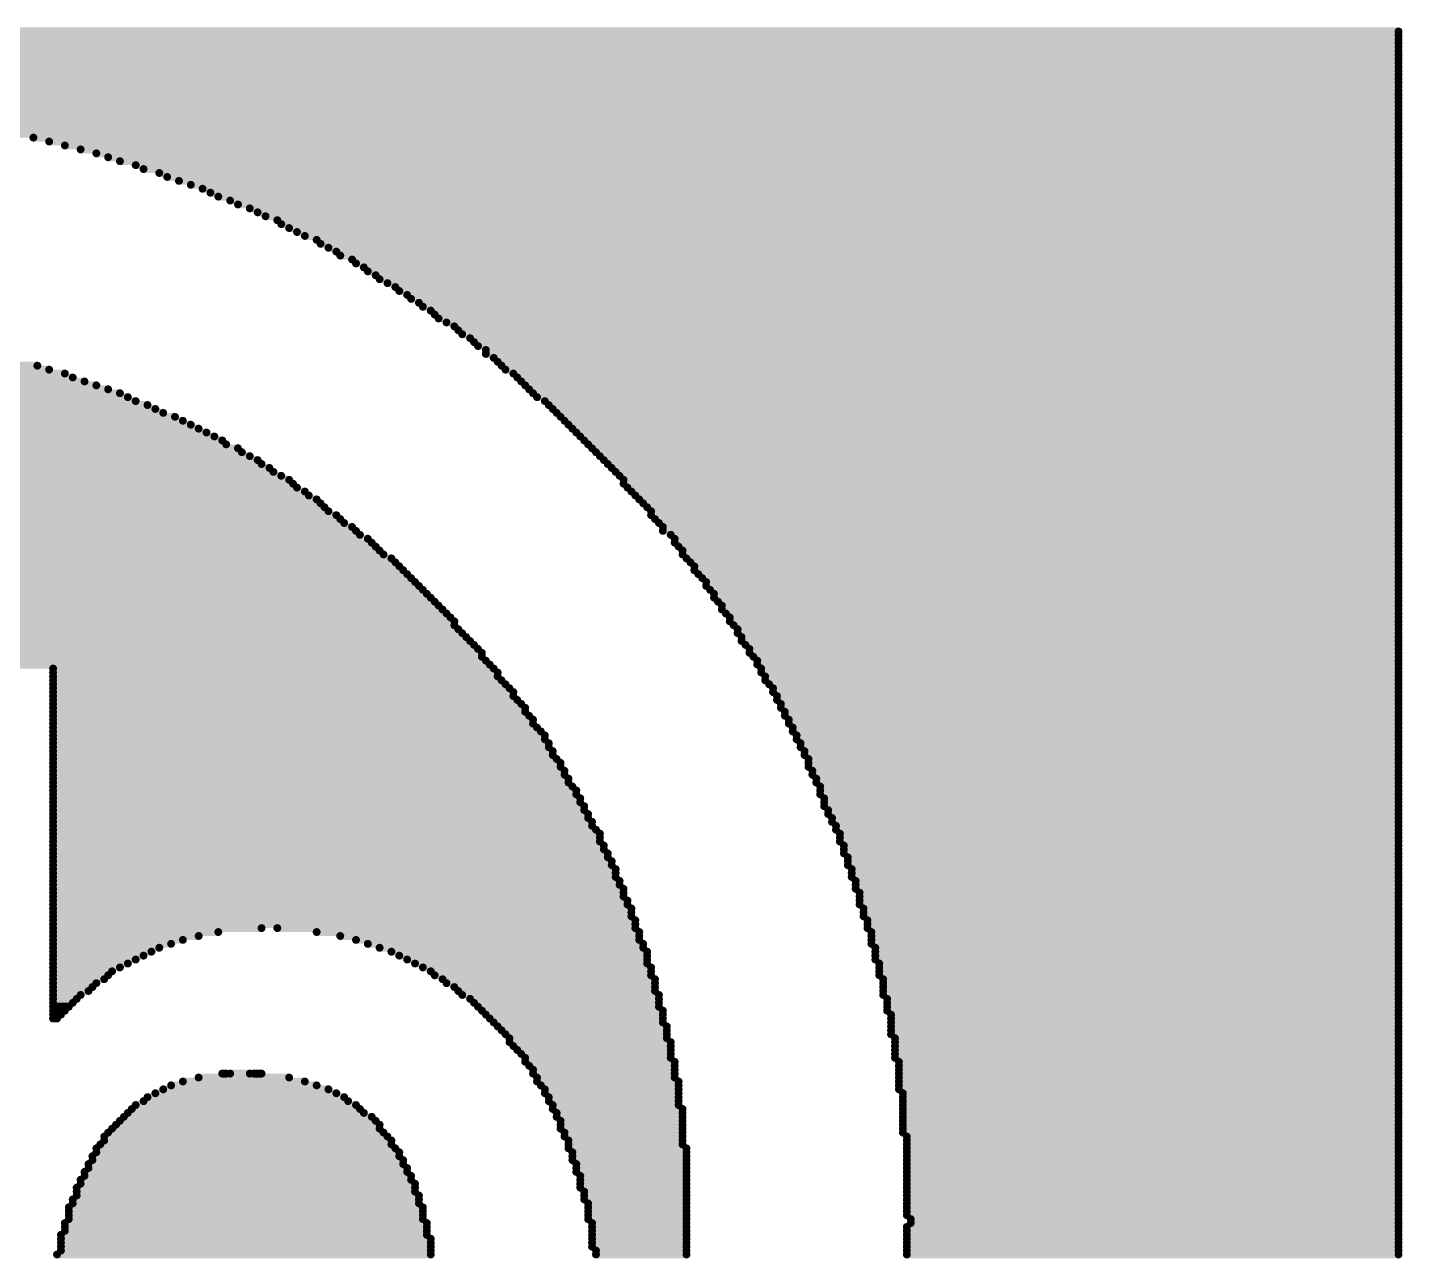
# Model space of a CAD drawing. Extents: x -14.2 to 19.9, y -5.2 to 16.9.
# Drawn here: x 3.7193 to 4.0268, y 14.6882 to 14.9627 of the extents above; entities that cross this region are included whole.
import ezdxf

# ---------------------------------------------------------------- set-up
doc = ezdxf.new("R2010")
doc.units = 0
doc.layers.get('0').update_dxf_attribs({"linetype": 'CONTINUOUS'})
doc.layers.add('FAB', color=2, linetype='CONTINUOUS')

# ---------------------------------------------------------------- blocks, each defined once
blk = doc.blocks.new('ROUND_175')
at = {"const_width": 0.00088}
blk.add_lwpolyline([(-0.00044, 0, 1), (0.00044, 0, 1)], format="xyb", close=True, dxfattribs=at)

msp = doc.modelspace()

# ---------------------------------------------------------------- linework, layer by layer
at = {"layer": 'FAB', "const_width": 0.00176}
for points in [[(3.41082, 14.96185), (4.02594, 14.96185)], [(3.41082, 14.96097), (4.02594, 14.96097)], [(3.41082, 14.96009), (4.02594, 14.96009)], [(3.41082, 14.95921), (4.02594, 14.95921)], [(3.41082, 14.95833), (4.02594, 14.95833)], [(3.41082, 14.95745), (4.02594, 14.95745)], [(3.41082, 14.95657), (4.02594, 14.95657)], [(3.41082, 14.95569), (4.02594, 14.95569)], [(3.41082, 14.95481), (4.02594, 14.95481)], [(3.41082, 14.95393), (4.02594, 14.95393)], [(3.41082, 14.95305), (4.02594, 14.95305)], [(3.41082, 14.95217), (4.02594, 14.95217)], [(3.41082, 14.95129), (4.02594, 14.95129)], [(3.41082, 14.95041), (4.02594, 14.95041)], [(3.41082, 14.94953), (4.02594, 14.94953)], [(3.41082, 14.94865), (4.02594, 14.94865)], [(3.41082, 14.94777), (4.02594, 14.94777)], [(3.41082, 14.94689), (4.02594, 14.94689)], [(3.41082, 14.94601), (4.02594, 14.94601)], [(3.41082, 14.94513), (4.02594, 14.94513)], [(3.41082, 14.94425), (4.02594, 14.94425)], [(3.67834, 14.94337), (4.02594, 14.94337)], [(3.69154, 14.94249), (4.02594, 14.94249)], [(3.69946, 14.94161), (4.02594, 14.94161)], [(3.70562, 14.94073), (4.02594, 14.94073)], [(3.7109, 14.93985), (4.02594, 14.93985)], [(3.71618, 14.93897), (4.02594, 14.93897)], [(3.72058, 14.93809), (4.02594, 14.93809)], [(3.7241, 14.93721), (4.02594, 14.93721)], [(3.72762, 14.93633), (4.02594, 14.93633)], [(3.73114, 14.93545), (4.02594, 14.93545)], [(3.73466, 14.93457), (4.02594, 14.93457)], [(3.7373, 14.93369), (4.02594, 14.93369)], [(3.73994, 14.93281), (4.02594, 14.93281)], [(3.74346, 14.93193), (4.02594, 14.93193)], [(3.74522, 14.93105), (4.02594, 14.93105)], [(3.74874, 14.93017), (4.02594, 14.93017)], [(3.7505, 14.92929), (4.02594, 14.92929)], [(3.75314, 14.92841), (4.02594, 14.92841)], [(3.75578, 14.92753), (4.02594, 14.92753)], [(3.75842, 14.92665), (4.02594, 14.92665)], [(3.76018, 14.92577), (4.02594, 14.92577)], [(3.76194, 14.92489), (4.02594, 14.92489)], [(3.76458, 14.92401), (4.02594, 14.92401)], [(3.76634, 14.92313), (4.02594, 14.92313)], [(3.76898, 14.92225), (4.02594, 14.92225)], [(3.77074, 14.92137), (4.02594, 14.92137)], [(3.7725, 14.92049), (4.02594, 14.92049)], [(3.77514, 14.91961), (4.02594, 14.91961)], [(3.77602, 14.91873), (4.02594, 14.91873)], [(3.77778, 14.91785), (4.02594, 14.91785)], [(3.77954, 14.91697), (4.02594, 14.91697)], [(3.7813, 14.91609), (4.02594, 14.91609)], [(3.78394, 14.91521), (4.02594, 14.91521)], [(3.78482, 14.91433), (4.02594, 14.91433)], [(3.78658, 14.91345), (4.02594, 14.91345)], [(3.78834, 14.91257), (4.02594, 14.91257)], [(3.78922, 14.91169), (4.02594, 14.91169)], [(3.79186, 14.91081), (4.02594, 14.91081)], [(3.79274, 14.90993), (4.02594, 14.90993)], [(3.7945, 14.90905), (4.02594, 14.90905)], [(3.79538, 14.90817), (4.02594, 14.90817)], [(3.79714, 14.90729), (4.02594, 14.90729)], [(3.79802, 14.90641), (4.02594, 14.90641)], [(3.79978, 14.90553), (4.02594, 14.90553)], [(3.80154, 14.90465), (4.02594, 14.90465)], [(3.80242, 14.90377), (4.02594, 14.90377)], [(3.80418, 14.90289), (4.02594, 14.90289)], [(3.80506, 14.90201), (4.02594, 14.90201)], [(3.80682, 14.90113), (4.02594, 14.90113)], [(3.8077, 14.90025), (4.02594, 14.90025)], [(3.80946, 14.89937), (4.02594, 14.89937)], [(3.81034, 14.89849), (4.02594, 14.89849)], [(3.81122, 14.89761), (4.02594, 14.89761)], [(3.81298, 14.89673), (4.02594, 14.89673)], [(3.81474, 14.89585), (4.02594, 14.89585)], [(3.81562, 14.89497), (4.02594, 14.89497)], [(3.8165, 14.89409), (4.02594, 14.89409)], [(3.81826, 14.89321), (4.02594, 14.89321)], [(3.81914, 14.89233), (4.02594, 14.89233)], [(3.82002, 14.89145), (4.02594, 14.89145)], [(3.82178, 14.89057), (4.02594, 14.89057)], [(3.82178, 14.88969), (4.02594, 14.88969)], [(3.82354, 14.88881), (4.02594, 14.88881)], [(3.60794, 14.88529), (3.72762, 14.88529)], [(3.61146, 14.88617), (3.7241, 14.88617)], [(3.6141, 14.88705), (3.72146, 14.88705)], [(3.82442, 14.88793), (4.02594, 14.88793)], [(3.8253, 14.88705), (4.02594, 14.88705)], [(3.82618, 14.88617), (4.02594, 14.88617)], [(3.82794, 14.88529), (4.02594, 14.88529)], [(3.6009, 14.88265), (3.73466, 14.88265)], [(3.60266, 14.88353), (3.73202, 14.88353)], [(3.6053, 14.88441), (3.72938, 14.88441)], [(3.82882, 14.88441), (4.02594, 14.88441)], [(3.8297, 14.88353), (4.02594, 14.88353)], [(3.83058, 14.88265), (4.02594, 14.88265)], [(3.59122, 14.87913), (3.74346, 14.87913)], [(3.59386, 14.88001), (3.7417, 14.88001)], [(3.59562, 14.88089), (3.73994, 14.88089)], [(3.59826, 14.88177), (3.7373, 14.88177)], [(3.83146, 14.88177), (4.02594, 14.88177)], [(3.83234, 14.88089), (4.02594, 14.88089)], [(3.83322, 14.88001), (4.02594, 14.88001)], [(3.83498, 14.87913), (4.02594, 14.87913)], [(3.58506, 14.87649), (3.74962, 14.87649)], [(3.58682, 14.87737), (3.74786, 14.87737)], [(3.58946, 14.87825), (3.7461, 14.87825)], [(3.83586, 14.87825), (4.02594, 14.87825)], [(3.83674, 14.87737), (4.02594, 14.87737)], [(3.83762, 14.87649), (4.02594, 14.87649)], [(3.57714, 14.87297), (3.75754, 14.87297)], [(3.5789, 14.87385), (3.75578, 14.87385)], [(3.58154, 14.87473), (3.75402, 14.87473)], [(3.5833, 14.87561), (3.75226, 14.87561)], [(3.8385, 14.87561), (4.02594, 14.87561)], [(3.83938, 14.87473), (4.02594, 14.87473)], [(3.84026, 14.87385), (4.02594, 14.87385)], [(3.84114, 14.87297), (4.02594, 14.87297)], [(3.57274, 14.87033), (3.76282, 14.87033)], [(3.5745, 14.87121), (3.76106, 14.87121)], [(3.57538, 14.87209), (3.7593, 14.87209)], [(3.84202, 14.87209), (4.02594, 14.87209)], [(3.8429, 14.87121), (4.02594, 14.87121)], [(3.84378, 14.87033), (4.02594, 14.87033)], [(3.5657, 14.86681), (3.76898, 14.86681)], [(3.56746, 14.86769), (3.76722, 14.86769)], [(3.56922, 14.86857), (3.76634, 14.86857)], [(3.57098, 14.86945), (3.7637, 14.86945)], [(3.84466, 14.86945), (4.02594, 14.86945)], [(3.84554, 14.86857), (4.02594, 14.86857)], [(3.84642, 14.86769), (4.02594, 14.86769)], [(3.8473, 14.86681), (4.02594, 14.86681)], [(3.56218, 14.86417), (3.77338, 14.86417)], [(3.56394, 14.86505), (3.77162, 14.86505)], [(3.56482, 14.86593), (3.77074, 14.86593)], [(3.84818, 14.86593), (4.02594, 14.86593)], [(3.84906, 14.86505), (4.02594, 14.86505)], [(3.84994, 14.86417), (4.02594, 14.86417)], [(3.55602, 14.86065), (3.77866, 14.86065)], [(3.55778, 14.86153), (3.77778, 14.86153)], [(3.55866, 14.86241), (3.77602, 14.86241)], [(3.56042, 14.86329), (3.77426, 14.86329)], [(3.85082, 14.86329), (4.02594, 14.86329)], [(3.8517, 14.86241), (4.02594, 14.86241)], [(3.85258, 14.86153), (4.02594, 14.86153)], [(3.85258, 14.86065), (4.02594, 14.86065)], [(3.5525, 14.85801), (3.78218, 14.85801)], [(3.55426, 14.85889), (3.7813, 14.85889)], [(3.55514, 14.85977), (3.77954, 14.85977)], [(3.85346, 14.85977), (4.02594, 14.85977)], [(3.85434, 14.85889), (4.02594, 14.85889)], [(3.85522, 14.85801), (4.02594, 14.85801)], [(3.5481, 14.85449), (3.78658, 14.85449)], [(3.54898, 14.85537), (3.7857, 14.85537)], [(3.54986, 14.85625), (3.78482, 14.85625)], [(3.55162, 14.85713), (3.78394, 14.85713)], [(3.8561, 14.85713), (4.02594, 14.85713)], [(3.85698, 14.85625), (4.02594, 14.85625)], [(3.85786, 14.85537), (4.02594, 14.85537)], [(3.85874, 14.85449), (4.02594, 14.85449)], [(3.54458, 14.85185), (3.7901, 14.85185)], [(3.54546, 14.85273), (3.78922, 14.85273)], [(3.54634, 14.85361), (3.78834, 14.85361)], [(3.85874, 14.85361), (4.02594, 14.85361)], [(3.85962, 14.85273), (4.02594, 14.85273)], [(3.8605, 14.85185), (4.02594, 14.85185)], [(3.54106, 14.84921), (3.79362, 14.84921)], [(3.54194, 14.84833), (3.79538, 14.84833)], [(3.54282, 14.85097), (3.79186, 14.85097)], [(3.54282, 14.85009), (3.79274, 14.85009)], [(3.86138, 14.85097), (4.02594, 14.85097)], [(3.86138, 14.85009), (4.02594, 14.85009)], [(3.86314, 14.84921), (4.02594, 14.84921)], [(3.86402, 14.84833), (4.02594, 14.84833)], [(3.54282, 14.84745), (3.79626, 14.84745)], [(3.5437, 14.84657), (3.79714, 14.84657)], [(3.54458, 14.84569), (3.79802, 14.84569)], [(3.86402, 14.84745), (4.02594, 14.84745)], [(3.8649, 14.84657), (4.02594, 14.84657)], [(3.86578, 14.84569), (4.02594, 14.84569)], [(3.54546, 14.84481), (3.7989, 14.84481)], [(3.54634, 14.84393), (3.80066, 14.84393)], [(3.54722, 14.84305), (3.80154, 14.84305)], [(3.5481, 14.84217), (3.80242, 14.84217)], [(3.86578, 14.84481), (4.02594, 14.84481)], [(3.86666, 14.84393), (4.02594, 14.84393)], [(3.86754, 14.84305), (4.02594, 14.84305)], [(3.86842, 14.84217), (4.02594, 14.84217)], [(3.54898, 14.84129), (3.8033, 14.84129)], [(3.54986, 14.84041), (3.80418, 14.84041)], [(3.55074, 14.83953), (3.80506, 14.83953)], [(3.86842, 14.84129), (4.02594, 14.84129)], [(3.8693, 14.84041), (4.02594, 14.84041)], [(3.87018, 14.83953), (4.02594, 14.83953)], [(3.55162, 14.83865), (3.80594, 14.83865)], [(3.5525, 14.83777), (3.80682, 14.83777)], [(3.5525, 14.83689), (3.8077, 14.83689)], [(3.55426, 14.83601), (3.80858, 14.83601)], [(3.87106, 14.83865), (4.02594, 14.83865)], [(3.87106, 14.83777), (4.02594, 14.83777)], [(3.87194, 14.83689), (4.02594, 14.83689)], [(3.87282, 14.83601), (4.02594, 14.83601)], [(3.55514, 14.83513), (3.80946, 14.83513)], [(3.55602, 14.83425), (3.81034, 14.83425)], [(3.55602, 14.83337), (3.81122, 14.83337)], [(3.87282, 14.83513), (4.02594, 14.83513)], [(3.8737, 14.83425), (4.02594, 14.83425)], [(3.87458, 14.83337), (4.02594, 14.83337)], [(3.55778, 14.83249), (3.8121, 14.83249)], [(3.55866, 14.83161), (3.81298, 14.83161)], [(3.55866, 14.83073), (3.81386, 14.83073)], [(3.55954, 14.82985), (3.81474, 14.82985)], [(3.87458, 14.83249), (4.02594, 14.83249)], [(3.87546, 14.83161), (4.02594, 14.83161)], [(3.87634, 14.83073), (4.02594, 14.83073)], [(3.87634, 14.82985), (4.02594, 14.82985)], [(3.56042, 14.82897), (3.81474, 14.82897)], [(3.56218, 14.82809), (3.81562, 14.82809)], [(3.56218, 14.82721), (3.8165, 14.82721)], [(3.87722, 14.82897), (4.02594, 14.82897)], [(3.8781, 14.82809), (4.02594, 14.82809)], [(3.8781, 14.82721), (4.02594, 14.82721)], [(3.56306, 14.82633), (3.81738, 14.82633)], [(3.56394, 14.82545), (3.81826, 14.82545)], [(3.5657, 14.82457), (3.81914, 14.82457)], [(3.56658, 14.82369), (3.82002, 14.82369)], [(3.87898, 14.82633), (4.02594, 14.82633)], [(3.87898, 14.82545), (4.02594, 14.82545)], [(3.87986, 14.82457), (4.02594, 14.82457)], [(3.88074, 14.82369), (4.02594, 14.82369)], [(3.56658, 14.82281), (3.8209, 14.82281)], [(3.56746, 14.82193), (3.8209, 14.82193)], [(3.56922, 14.82105), (3.82178, 14.82105)], [(3.88074, 14.82281), (4.02594, 14.82281)], [(3.88162, 14.82193), (4.02594, 14.82193)], [(3.8825, 14.82105), (4.02594, 14.82105)], [(3.56922, 14.82017), (3.82266, 14.82017)], [(3.72498, 14.81929), (3.82354, 14.81929)], [(3.72498, 14.81841), (3.82442, 14.81841)], [(3.72498, 14.81753), (3.82442, 14.81753)], [(3.8825, 14.82017), (4.02594, 14.82017)], [(3.88338, 14.81929), (4.02594, 14.81929)], [(3.88338, 14.81841), (4.02594, 14.81841)], [(3.88426, 14.81753), (4.02594, 14.81753)], [(3.72498, 14.81665), (3.8253, 14.81665)], [(3.72498, 14.81577), (3.82618, 14.81577)], [(3.72498, 14.81489), (3.82706, 14.81489)], [(3.88426, 14.81665), (4.02594, 14.81665)], [(3.88514, 14.81577), (4.02594, 14.81577)], [(3.88602, 14.81489), (4.02594, 14.81489)], [(3.72498, 14.81401), (3.82794, 14.81401)], [(3.72498, 14.81313), (3.82794, 14.81313)], [(3.72498, 14.81225), (3.82882, 14.81225)], [(3.72498, 14.81137), (3.8297, 14.81137)], [(3.88602, 14.81401), (4.02594, 14.81401)], [(3.8869, 14.81313), (4.02594, 14.81313)], [(3.8869, 14.81225), (4.02594, 14.81225)], [(3.88778, 14.81137), (4.02594, 14.81137)], [(3.72498, 14.81049), (3.83058, 14.81049)], [(3.72498, 14.80961), (3.83058, 14.80961)], [(3.72498, 14.80873), (3.83146, 14.80873)], [(3.88778, 14.81049), (4.02594, 14.81049)], [(3.88866, 14.80961), (4.02594, 14.80961)], [(3.88866, 14.80873), (4.02594, 14.80873)], [(3.72498, 14.80785), (3.83234, 14.80785)], [(3.72498, 14.80697), (3.83234, 14.80697)], [(3.72498, 14.80609), (3.83322, 14.80609)], [(3.72498, 14.80521), (3.8341, 14.80521)], [(3.88954, 14.80785), (4.02594, 14.80785)], [(3.88954, 14.80697), (4.02594, 14.80697)], [(3.89042, 14.80609), (4.02594, 14.80609)], [(3.89042, 14.80521), (4.02594, 14.80521)], [(3.72498, 14.80433), (3.83498, 14.80433)], [(3.72498, 14.80345), (3.83498, 14.80345)], [(3.72498, 14.80257), (3.83586, 14.80257)], [(3.8913, 14.80433), (4.02594, 14.80433)], [(3.8913, 14.80345), (4.02594, 14.80345)], [(3.89218, 14.80257), (4.02594, 14.80257)], [(3.72498, 14.80169), (3.83586, 14.80169)], [(3.72498, 14.80081), (3.83674, 14.80081)], [(3.72498, 14.79993), (3.83674, 14.79993)], [(3.72498, 14.79905), (3.83762, 14.79905)], [(3.89218, 14.80169), (4.02594, 14.80169)], [(3.89306, 14.80081), (4.02594, 14.80081)], [(3.89306, 14.79993), (4.02594, 14.79993)], [(3.89394, 14.79905), (4.02594, 14.79905)], [(3.72498, 14.79817), (3.8385, 14.79817)], [(3.72498, 14.79729), (3.8385, 14.79729)], [(3.72498, 14.79641), (3.83938, 14.79641)], [(3.89394, 14.79817), (4.02594, 14.79817)], [(3.89394, 14.79729), (4.02594, 14.79729)], [(3.89482, 14.79641), (4.02594, 14.79641)], [(3.72498, 14.79553), (3.83938, 14.79553)], [(3.72498, 14.79465), (3.84026, 14.79465)], [(3.72498, 14.79377), (3.84026, 14.79377)], [(3.72498, 14.79289), (3.84114, 14.79289)], [(3.89482, 14.79553), (4.02594, 14.79553)], [(3.8957, 14.79465), (4.02594, 14.79465)], [(3.8957, 14.79377), (4.02594, 14.79377)], [(3.89658, 14.79289), (4.02594, 14.79289)], [(3.72498, 14.79201), (3.84202, 14.79201)], [(3.72498, 14.79113), (3.84202, 14.79113)], [(3.72498, 14.79025), (3.8429, 14.79025)], [(3.89658, 14.79201), (4.02594, 14.79201)], [(3.89658, 14.79113), (4.02594, 14.79113)], [(3.89746, 14.79025), (4.02594, 14.79025)], [(3.72498, 14.78937), (3.8429, 14.78937)], [(3.72498, 14.78849), (3.84378, 14.78849)], [(3.72498, 14.78761), (3.84378, 14.78761)], [(3.72498, 14.78673), (3.84466, 14.78673)], [(3.89746, 14.78937), (4.02594, 14.78937)], [(3.89746, 14.78849), (4.02594, 14.78849)], [(3.89834, 14.78761), (4.02594, 14.78761)], [(3.89834, 14.78673), (4.02594, 14.78673)], [(3.72498, 14.78585), (3.84466, 14.78585)], [(3.72498, 14.78497), (3.84554, 14.78497)], [(3.72498, 14.78409), (3.84554, 14.78409)], [(3.89922, 14.78585), (4.02594, 14.78585)], [(3.89922, 14.78497), (4.02594, 14.78497)], [(3.9001, 14.78409), (4.02594, 14.78409)], [(3.72498, 14.78321), (3.84642, 14.78321)], [(3.72498, 14.78233), (3.8473, 14.78233)], [(3.72498, 14.78145), (3.8473, 14.78145)], [(3.72498, 14.78057), (3.8473, 14.78057)], [(3.9001, 14.78321), (4.02594, 14.78321)], [(3.90098, 14.78233), (4.02594, 14.78233)], [(3.90098, 14.78145), (4.02594, 14.78145)], [(3.90098, 14.78057), (4.02594, 14.78057)], [(3.72498, 14.77969), (3.84818, 14.77969)], [(3.72498, 14.77881), (3.84818, 14.77881)], [(3.72498, 14.77793), (3.84906, 14.77793)], [(3.90186, 14.77969), (4.02594, 14.77969)], [(3.90186, 14.77881), (4.02594, 14.77881)], [(3.90186, 14.77793), (4.02594, 14.77793)], [(3.72498, 14.77705), (3.84906, 14.77705)], [(3.72498, 14.77617), (3.84994, 14.77617)], [(3.72498, 14.77529), (3.84994, 14.77529)], [(3.72498, 14.77441), (3.85082, 14.77441)], [(3.90274, 14.77705), (4.02594, 14.77705)], [(3.90274, 14.77617), (4.02594, 14.77617)], [(3.90274, 14.77529), (4.02594, 14.77529)], [(3.90362, 14.77441), (4.02594, 14.77441)], [(3.72498, 14.77353), (3.85082, 14.77353)], [(3.72498, 14.77265), (3.85082, 14.77265)], [(3.72498, 14.77177), (3.8517, 14.77177)], [(3.90362, 14.77353), (4.02594, 14.77353)], [(3.90362, 14.77265), (4.02594, 14.77265)], [(3.9045, 14.77177), (4.02594, 14.77177)], [(3.72498, 14.77089), (3.8517, 14.77089)], [(3.72498, 14.77001), (3.85258, 14.77001)], [(3.72498, 14.76913), (3.85258, 14.76913)], [(3.72498, 14.76825), (3.85258, 14.76825)], [(3.9045, 14.77089), (4.02594, 14.77089)], [(3.9045, 14.77001), (4.02594, 14.77001)], [(3.90538, 14.76913), (4.02594, 14.76913)], [(3.90538, 14.76825), (4.02594, 14.76825)], [(3.72498, 14.76737), (3.85346, 14.76737)], [(3.72498, 14.76649), (3.85346, 14.76649)], [(3.72498, 14.76561), (3.85434, 14.76561)], [(3.90538, 14.76737), (4.02594, 14.76737)], [(3.90538, 14.76649), (4.02594, 14.76649)], [(3.90626, 14.76561), (4.02594, 14.76561)], [(3.72498, 14.76473), (3.85434, 14.76473)], [(3.72498, 14.76385), (3.85434, 14.76385)], [(3.72498, 14.76297), (3.85522, 14.76297)], [(3.72498, 14.76209), (3.85522, 14.76209)], [(3.90626, 14.76473), (4.02594, 14.76473)], [(3.90626, 14.76385), (4.02594, 14.76385)], [(3.90714, 14.76297), (4.02594, 14.76297)], [(3.90714, 14.76209), (4.02594, 14.76209)], [(3.72498, 14.76121), (3.77162, 14.76121)], [(3.72498, 14.76033), (3.76194, 14.76033)], [(3.72498, 14.75945), (3.75754, 14.75945)], [(3.77514, 14.76121), (3.85522, 14.76121)], [(3.78394, 14.76033), (3.8561, 14.76033)], [(3.78922, 14.75945), (3.8561, 14.75945)], [(3.90714, 14.76121), (4.02594, 14.76121)], [(3.90802, 14.76033), (4.02594, 14.76033)], [(3.90802, 14.75945), (4.02594, 14.75945)], [(3.72498, 14.75857), (3.75402, 14.75857)], [(3.72498, 14.75769), (3.75138, 14.75769)], [(3.72498, 14.75681), (3.74874, 14.75681)], [(3.72498, 14.75593), (3.74698, 14.75593)], [(3.79274, 14.75857), (3.8561, 14.75857)], [(3.79538, 14.75769), (3.85698, 14.75769)], [(3.79802, 14.75681), (3.85698, 14.75681)], [(3.80066, 14.75593), (3.85786, 14.75593)], [(3.90802, 14.75857), (4.02594, 14.75857)], [(3.90802, 14.75769), (4.02594, 14.75769)], [(3.9089, 14.75681), (4.02594, 14.75681)], [(3.9089, 14.75593), (4.02594, 14.75593)], [(3.72498, 14.75505), (3.74522, 14.75505)], [(3.72498, 14.75417), (3.74346, 14.75417)], [(3.72498, 14.75329), (3.7417, 14.75329)], [(3.80242, 14.75505), (3.85786, 14.75505)], [(3.80418, 14.75417), (3.85786, 14.75417)], [(3.80594, 14.75329), (3.85786, 14.75329)], [(3.9089, 14.75505), (4.02594, 14.75505)], [(3.9089, 14.75417), (4.02594, 14.75417)], [(3.90978, 14.75329), (4.02594, 14.75329)], [(3.72498, 14.75241), (3.73994, 14.75241)], [(3.72498, 14.75153), (3.73818, 14.75153)], [(3.72498, 14.75065), (3.7373, 14.75065)], [(3.72498, 14.74977), (3.73642, 14.74977)], [(3.8077, 14.75241), (3.85874, 14.75241)], [(3.80946, 14.75153), (3.85874, 14.75153)], [(3.81034, 14.75065), (3.85874, 14.75065)], [(3.8121, 14.74977), (3.85962, 14.74977)], [(3.90978, 14.75241), (4.02594, 14.75241)], [(3.90978, 14.75153), (4.02594, 14.75153)], [(3.90978, 14.75065), (4.02594, 14.75065)], [(3.91066, 14.74977), (4.02594, 14.74977)], [(3.72498, 14.74889), (3.73466, 14.74889)], [(3.72498, 14.74801), (3.73378, 14.74801)], [(3.72498, 14.74713), (3.7329, 14.74713)], [(3.81298, 14.74889), (3.85962, 14.74889)], [(3.81474, 14.74801), (3.85962, 14.74801)], [(3.81562, 14.74713), (3.85962, 14.74713)], [(3.91066, 14.74889), (4.02594, 14.74889)], [(3.91066, 14.74801), (4.02594, 14.74801)], [(3.91066, 14.74713), (4.02594, 14.74713)], [(3.72498, 14.74625), (3.73114, 14.74625)], [(3.72498, 14.74537), (3.73026, 14.74537)], [(3.72498, 14.74449), (3.72938, 14.74449)], [(3.72498, 14.74361), (3.7285, 14.74361)], [(3.8165, 14.74625), (3.8605, 14.74625)], [(3.81826, 14.74537), (3.8605, 14.74537)], [(3.81914, 14.74449), (3.8605, 14.74449)], [(3.82002, 14.74361), (3.8605, 14.74361)], [(3.91066, 14.74625), (4.02594, 14.74625)], [(3.91154, 14.74537), (4.02594, 14.74537)], [(3.91154, 14.74449), (4.02594, 14.74449)], [(3.91154, 14.74361), (4.02594, 14.74361)], [(3.72498, 14.74273), (3.72762, 14.74273)], [(3.72498, 14.74185), (3.72674, 14.74185)], [(3.72498, 14.74097), (3.72586, 14.74097)], [(3.8209, 14.74273), (3.86138, 14.74273)], [(3.82178, 14.74185), (3.86138, 14.74185)], [(3.82266, 14.74097), (3.86138, 14.74097)], [(3.91154, 14.74273), (4.02594, 14.74273)], [(3.91242, 14.74185), (4.02594, 14.74185)], [(3.91242, 14.74097), (4.02594, 14.74097)], [(3.82354, 14.74009), (3.86138, 14.74009)], [(3.82442, 14.73921), (3.86226, 14.73921)], [(3.8253, 14.73833), (3.86226, 14.73833)], [(3.82618, 14.73745), (3.86226, 14.73745)], [(3.91242, 14.74009), (4.02594, 14.74009)], [(3.91242, 14.73921), (4.02594, 14.73921)], [(3.91242, 14.73833), (4.02594, 14.73833)], [(3.91242, 14.73745), (4.02594, 14.73745)], [(3.82706, 14.73657), (3.86226, 14.73657)], [(3.82706, 14.73569), (3.86314, 14.73569)], [(3.82794, 14.73481), (3.86314, 14.73481)], [(3.9133, 14.73657), (4.02594, 14.73657)], [(3.9133, 14.73569), (4.02594, 14.73569)], [(3.9133, 14.73481), (4.02594, 14.73481)], [(3.82882, 14.73393), (3.86314, 14.73393)], [(3.8297, 14.73305), (3.86314, 14.73305)], [(3.83058, 14.73217), (3.86314, 14.73217)], [(3.83058, 14.73129), (3.86402, 14.73129)], [(3.9133, 14.73393), (4.02594, 14.73393)], [(3.9133, 14.73305), (4.02594, 14.73305)], [(3.9133, 14.73217), (4.02594, 14.73217)], [(3.91418, 14.73129), (4.02594, 14.73129)], [(3.76282, 14.72865), (3.7637, 14.72865)], [(3.76458, 14.72865), (3.76898, 14.72865)], [(3.76986, 14.72865), (3.77162, 14.72865)], [(3.83146, 14.73041), (3.86402, 14.73041)], [(3.83234, 14.72953), (3.86402, 14.72953)], [(3.83234, 14.72865), (3.86402, 14.72865)], [(3.91418, 14.73041), (4.02594, 14.73041)], [(3.91418, 14.72953), (4.02594, 14.72953)], [(3.91418, 14.72865), (4.02594, 14.72865)], [(3.74962, 14.72513), (3.78658, 14.72513)], [(3.75138, 14.72601), (3.78394, 14.72601)], [(3.75402, 14.72689), (3.7813, 14.72689)], [(3.75754, 14.72777), (3.77778, 14.72777)], [(3.83322, 14.72777), (3.86402, 14.72777)], [(3.83322, 14.72689), (3.8649, 14.72689)], [(3.8341, 14.72601), (3.8649, 14.72601)], [(3.83498, 14.72513), (3.8649, 14.72513)], [(3.91418, 14.72777), (4.02594, 14.72777)], [(3.91418, 14.72689), (4.02594, 14.72689)], [(3.91418, 14.72601), (4.02594, 14.72601)], [(3.91418, 14.72513), (4.02594, 14.72513)], [(3.74522, 14.72249), (3.79098, 14.72249)], [(3.7461, 14.72337), (3.7901, 14.72337)], [(3.74786, 14.72425), (3.78834, 14.72425)], [(3.83498, 14.72425), (3.8649, 14.72425)], [(3.83586, 14.72337), (3.8649, 14.72337)], [(3.83586, 14.72249), (3.8649, 14.72249)], [(3.91506, 14.72425), (4.02594, 14.72425)], [(3.91506, 14.72337), (4.02594, 14.72337)], [(3.91506, 14.72249), (4.02594, 14.72249)], [(3.74082, 14.71897), (3.79626, 14.71897)], [(3.7417, 14.71985), (3.7945, 14.71985)], [(3.74258, 14.72073), (3.79362, 14.72073)], [(3.74346, 14.72161), (3.79274, 14.72161)], [(3.83674, 14.72161), (3.8649, 14.72161)], [(3.83674, 14.72073), (3.86578, 14.72073)], [(3.83762, 14.71985), (3.86578, 14.71985)], [(3.83762, 14.71897), (3.86578, 14.71897)], [(3.91506, 14.72161), (4.02594, 14.72161)], [(3.91506, 14.72073), (4.02594, 14.72073)], [(3.91506, 14.71985), (4.02594, 14.71985)], [(3.91506, 14.71897), (4.02594, 14.71897)], [(3.73818, 14.71633), (3.79802, 14.71633)], [(3.73906, 14.71721), (3.79802, 14.71721)], [(3.73994, 14.71809), (3.79714, 14.71809)], [(3.8385, 14.71809), (3.86578, 14.71809)], [(3.8385, 14.71721), (3.86578, 14.71721)], [(3.8385, 14.71633), (3.86578, 14.71633)], [(3.91506, 14.71809), (4.02594, 14.71809)], [(3.91506, 14.71721), (4.02594, 14.71721)], [(3.91506, 14.71633), (4.02594, 14.71633)], [(3.73554, 14.71281), (3.80066, 14.71281)], [(3.73642, 14.71457), (3.79978, 14.71457)], [(3.73642, 14.71369), (3.80066, 14.71369)], [(3.7373, 14.71545), (3.7989, 14.71545)], [(3.83938, 14.71545), (3.86578, 14.71545)], [(3.83938, 14.71457), (3.86578, 14.71457)], [(3.84026, 14.71369), (3.86578, 14.71369)], [(3.84026, 14.71281), (3.86578, 14.71281)], [(3.91506, 14.71545), (4.02594, 14.71545)], [(3.91594, 14.71457), (4.02594, 14.71457)], [(3.91594, 14.71369), (4.02594, 14.71369)], [(3.91594, 14.71281), (4.02594, 14.71281)], [(3.73378, 14.71017), (3.80242, 14.71017)], [(3.73466, 14.71193), (3.80154, 14.71193)], [(3.73466, 14.71105), (3.80242, 14.71105)], [(3.84026, 14.71193), (3.86666, 14.71193)], [(3.84114, 14.71105), (3.86666, 14.71105)], [(3.84114, 14.71017), (3.86666, 14.71017)], [(3.91594, 14.71193), (4.02594, 14.71193)], [(3.91594, 14.71105), (4.02594, 14.71105)], [(3.91594, 14.71017), (4.02594, 14.71017)], [(3.73202, 14.70665), (3.80418, 14.70665)], [(3.7329, 14.70841), (3.8033, 14.70841)], [(3.7329, 14.70753), (3.80418, 14.70753)], [(3.73378, 14.70929), (3.8033, 14.70929)], [(3.84114, 14.70929), (3.86666, 14.70929)], [(3.84202, 14.70841), (3.86666, 14.70841)], [(3.84202, 14.70753), (3.86666, 14.70753)], [(3.84202, 14.70665), (3.86666, 14.70665)], [(3.91594, 14.70929), (4.02594, 14.70929)], [(3.91594, 14.70841), (4.02594, 14.70841)], [(3.91594, 14.70753), (4.02594, 14.70753)], [(3.91594, 14.70665), (4.02594, 14.70665)], [(3.73114, 14.70489), (3.80506, 14.70489)], [(3.73114, 14.70401), (3.80594, 14.70401)], [(3.73202, 14.70577), (3.80506, 14.70577)], [(3.8429, 14.70577), (3.86666, 14.70577)], [(3.8429, 14.70489), (3.86666, 14.70489)], [(3.8429, 14.70401), (3.86666, 14.70401)], [(3.91594, 14.70577), (4.02594, 14.70577)], [(3.91594, 14.70489), (4.02594, 14.70489)], [(3.91594, 14.70401), (4.02594, 14.70401)], [(3.72938, 14.70049), (3.80682, 14.70049)], [(3.73026, 14.70313), (3.80594, 14.70313)], [(3.73026, 14.70225), (3.80594, 14.70225)], [(3.73026, 14.70137), (3.80682, 14.70137)], [(3.8429, 14.70313), (3.86666, 14.70313)], [(3.84378, 14.70225), (3.86666, 14.70225)], [(3.84378, 14.70137), (3.86666, 14.70137)], [(3.84378, 14.70049), (3.86666, 14.70049)], [(3.91594, 14.70313), (4.02594, 14.70313)], [(3.91594, 14.70225), (4.02594, 14.70225)], [(3.91594, 14.70137), (4.02594, 14.70137)], [(3.91594, 14.70049), (4.02594, 14.70049)], [(3.7285, 14.69873), (3.8077, 14.69873)], [(3.7285, 14.69785), (3.8077, 14.69785)], [(3.72938, 14.69961), (3.80682, 14.69961)], [(3.84466, 14.69961), (3.86666, 14.69961)], [(3.84466, 14.69873), (3.86666, 14.69873)], [(3.84466, 14.69785), (3.86666, 14.69785)], [(3.91594, 14.69961), (4.02594, 14.69961)], [(3.91594, 14.69873), (4.02594, 14.69873)], [(3.91594, 14.69785), (4.02594, 14.69785)], [(3.72762, 14.69521), (3.80858, 14.69521)], [(3.7285, 14.69697), (3.8077, 14.69697)], [(3.7285, 14.69609), (3.8077, 14.69609)], [(3.84466, 14.69697), (3.86666, 14.69697)], [(3.84466, 14.69609), (3.86666, 14.69609)], [(3.84554, 14.69521), (3.86666, 14.69521)], [(3.91594, 14.69697), (4.02594, 14.69697)], [(3.91682, 14.69609), (4.02594, 14.69609)], [(3.91682, 14.69521), (4.02594, 14.69521)], [(3.72674, 14.69257), (3.80858, 14.69257)], [(3.72674, 14.69169), (3.80946, 14.69169)], [(3.72762, 14.69433), (3.80858, 14.69433)], [(3.72762, 14.69345), (3.80858, 14.69345)], [(3.84554, 14.69433), (3.86666, 14.69433)], [(3.84554, 14.69345), (3.86666, 14.69345)], [(3.84554, 14.69257), (3.86666, 14.69257)], [(3.84554, 14.69169), (3.86666, 14.69169)], [(3.91594, 14.69433), (4.02594, 14.69433)], [(3.91594, 14.69345), (4.02594, 14.69345)], [(3.91594, 14.69257), (4.02594, 14.69257)], [(3.91594, 14.69169), (4.02594, 14.69169)], [(3.72674, 14.69081), (3.80946, 14.69081)], [(3.72674, 14.68993), (3.80946, 14.68993)], [(3.72674, 14.68905), (3.80946, 14.68905)], [(3.84554, 14.69081), (3.86666, 14.69081)], [(3.84554, 14.68993), (3.86666, 14.68993)], [(3.84642, 14.68905), (3.86666, 14.68905)], [(3.91594, 14.69081), (4.02594, 14.69081)], [(3.91594, 14.68993), (4.02594, 14.68993)], [(3.91594, 14.68905), (4.02594, 14.68905)], [(3.72586, 14.68817), (3.80946, 14.68817)], [(3.84642, 14.68817), (3.86666, 14.68817)], [(3.91594, 14.68817), (4.02594, 14.68817)]]:
    msp.add_lwpolyline(points, dxfattribs=at)

# ---------------------------------------------------------------- block references
at = {"layer": 'FAB'}
for p in [(4.02594, 14.96185), (4.02594, 14.96097), (4.02594, 14.96009), (4.02594, 14.95921), (4.02594, 14.95833), (4.02594, 14.95745), (4.02594, 14.95657), (4.02594, 14.95569), (4.02594, 14.95481), (4.02594, 14.95393), (4.02594, 14.95305), (4.02594, 14.95217), (4.02594, 14.95129), (4.02594, 14.95041), (4.02594, 14.94953), (4.02594, 14.94865), (4.02594, 14.94777), (4.02594, 14.94689), (4.02594, 14.94601), (4.02594, 14.94513), (4.02594, 14.94425), (4.02594, 14.94337), (4.02594, 14.94249), (4.02594, 14.94161), (4.02594, 14.94073), (3.72058, 14.93809), (4.02594, 14.93985), (4.02594, 14.93897), (4.02594, 14.93809), (3.7241, 14.93721), (3.72762, 14.93633), (3.73114, 14.93545), (3.73466, 14.93457), (4.02594, 14.93721), (4.02594, 14.93633), (4.02594, 14.93545), (4.02594, 14.93457), (3.7373, 14.93369), (3.73994, 14.93281), (3.74346, 14.93193), (4.02594, 14.93369), (4.02594, 14.93281), (4.02594, 14.93193), (3.74522, 14.93105), (3.74874, 14.93017), (3.7505, 14.92929), (3.75314, 14.92841), (4.02594, 14.93105), (4.02594, 14.93017), (4.02594, 14.92929), (4.02594, 14.92841), (3.75578, 14.92753), (3.75842, 14.92665), (3.76018, 14.92577), (4.02594, 14.92753), (4.02594, 14.92665), (4.02594, 14.92577), (3.76194, 14.92489), (3.76458, 14.92401), (3.76634, 14.92313), (3.76898, 14.92225), (4.02594, 14.92489), (4.02594, 14.92401), (4.02594, 14.92313), (4.02594, 14.92225), (3.77074, 14.92137), (3.7725, 14.92049), (3.77514, 14.91961), (4.02594, 14.92137), (4.02594, 14.92049), (4.02594, 14.91961), (3.77602, 14.91873), (3.77778, 14.91785), (3.77954, 14.91697), (3.7813, 14.91609), (4.02594, 14.91873), (4.02594, 14.91785), (4.02594, 14.91697), (4.02594, 14.91609), (3.78394, 14.91521), (3.78482, 14.91433), (3.78658, 14.91345), (4.02594, 14.91521), (4.02594, 14.91433), (4.02594, 14.91345), (3.78834, 14.91257), (3.78922, 14.91169), (3.79186, 14.91081), (3.79274, 14.90993), (4.02594, 14.91257), (4.02594, 14.91169), (4.02594, 14.91081), (4.02594, 14.90993), (3.7945, 14.90905), (3.79538, 14.90817), (3.79714, 14.90729), (4.02594, 14.90905), (4.02594, 14.90817), (4.02594, 14.90729), (3.79802, 14.90641), (3.79978, 14.90553), (3.80154, 14.90465), (3.80242, 14.90377), (4.02594, 14.90641), (4.02594, 14.90553), (4.02594, 14.90465), (4.02594, 14.90377), (3.80418, 14.90289), (3.80506, 14.90201), (3.80682, 14.90113), (4.02594, 14.90289), (4.02594, 14.90201), (4.02594, 14.90113), (3.8077, 14.90025), (3.80946, 14.89937), (3.81034, 14.89849), (3.81122, 14.89761), (4.02594, 14.90025), (4.02594, 14.89937), (4.02594, 14.89849), (4.02594, 14.89761), (3.81298, 14.89673), (3.81474, 14.89585), (3.81562, 14.89497), (4.02594, 14.89673), (4.02594, 14.89585), (4.02594, 14.89497), (3.8165, 14.89409), (3.81826, 14.89321), (3.81914, 14.89233), (3.82002, 14.89145), (4.02594, 14.89409), (4.02594, 14.89321), (4.02594, 14.89233), (4.02594, 14.89145), (3.82178, 14.89057), (3.82178, 14.88969), (3.82354, 14.88881), (4.02594, 14.89057), (4.02594, 14.88969), (4.02594, 14.88881), (3.72146, 14.88705), (3.7241, 14.88617), (3.72762, 14.88529), (3.82442, 14.88793), (3.8253, 14.88705), (3.82618, 14.88617), (3.82794, 14.88529), (4.02594, 14.88793), (4.02594, 14.88705), (4.02594, 14.88617), (4.02594, 14.88529), (3.72938, 14.88441), (3.73202, 14.88353), (3.73466, 14.88265), (3.82882, 14.88441), (3.8297, 14.88353), (3.83058, 14.88265), (4.02594, 14.88441), (4.02594, 14.88353), (4.02594, 14.88265), (3.7373, 14.88177), (3.73994, 14.88089), (3.7417, 14.88001), (3.74346, 14.87913), (3.83146, 14.88177), (3.83234, 14.88089), (3.83322, 14.88001), (3.83498, 14.87913), (4.02594, 14.88177), (4.02594, 14.88089), (4.02594, 14.88001), (4.02594, 14.87913), (3.7461, 14.87825), (3.74786, 14.87737), (3.74962, 14.87649), (3.83586, 14.87825), (3.83674, 14.87737), (3.83762, 14.87649), (4.02594, 14.87825), (4.02594, 14.87737), (4.02594, 14.87649), (3.75226, 14.87561), (3.75402, 14.87473), (3.75578, 14.87385), (3.75754, 14.87297), (3.8385, 14.87561), (3.83938, 14.87473), (3.84026, 14.87385), (3.84114, 14.87297), (4.02594, 14.87561), (4.02594, 14.87473), (4.02594, 14.87385), (4.02594, 14.87297), (3.7593, 14.87209), (3.76106, 14.87121), (3.76282, 14.87033), (3.84202, 14.87209), (3.8429, 14.87121), (3.84378, 14.87033), (4.02594, 14.87209), (4.02594, 14.87121), (4.02594, 14.87033), (3.7637, 14.86945), (3.76634, 14.86857), (3.76722, 14.86769), (3.76898, 14.86681), (3.84466, 14.86945), (3.84554, 14.86857), (3.84642, 14.86769), (3.8473, 14.86681), (4.02594, 14.86945), (4.02594, 14.86857), (4.02594, 14.86769), (4.02594, 14.86681), (3.77074, 14.86593), (3.77162, 14.86505), (3.77338, 14.86417), (3.84818, 14.86593), (3.84906, 14.86505), (3.84994, 14.86417), (4.02594, 14.86593), (4.02594, 14.86505), (4.02594, 14.86417), (3.77426, 14.86329), (3.77602, 14.86241), (3.77778, 14.86153), (3.77866, 14.86065), (3.85082, 14.86329), (3.8517, 14.86241), (3.85258, 14.86153), (3.85258, 14.86065), (4.02594, 14.86329), (4.02594, 14.86241), (4.02594, 14.86153), (4.02594, 14.86065), (3.77954, 14.85977), (3.7813, 14.85889), (3.78218, 14.85801), (3.85346, 14.85977), (3.85434, 14.85889), (3.85522, 14.85801), (4.02594, 14.85977), (4.02594, 14.85889), (4.02594, 14.85801), (3.78394, 14.85713), (3.78482, 14.85625), (3.7857, 14.85537), (3.78658, 14.85449), (3.8561, 14.85713), (3.85698, 14.85625), (3.85786, 14.85537), (3.85874, 14.85449), (4.02594, 14.85713), (4.02594, 14.85625), (4.02594, 14.85537), (4.02594, 14.85449), (3.78834, 14.85361), (3.78922, 14.85273), (3.7901, 14.85185), (3.85874, 14.85361), (3.85962, 14.85273), (3.8605, 14.85185), (4.02594, 14.85361), (4.02594, 14.85273), (4.02594, 14.85185), (3.79186, 14.85097), (3.79274, 14.85009), (3.79362, 14.84921), (3.79538, 14.84833), (3.86138, 14.85097), (3.86138, 14.85009), (3.86314, 14.84921), (3.86402, 14.84833), (4.02594, 14.85097), (4.02594, 14.85009), (4.02594, 14.84921), (4.02594, 14.84833), (3.79626, 14.84745), (3.79714, 14.84657), (3.79802, 14.84569), (3.86402, 14.84745), (3.8649, 14.84657), (3.86578, 14.84569), (4.02594, 14.84745), (4.02594, 14.84657), (4.02594, 14.84569), (3.7989, 14.84481), (3.80066, 14.84393), (3.80154, 14.84305), (3.80242, 14.84217), (3.86578, 14.84481), (3.86666, 14.84393), (3.86754, 14.84305), (3.86842, 14.84217), (4.02594, 14.84481), (4.02594, 14.84393), (4.02594, 14.84305), (4.02594, 14.84217), (3.8033, 14.84129), (3.80418, 14.84041), (3.80506, 14.83953), (3.86842, 14.84129), (3.8693, 14.84041), (3.87018, 14.83953), (4.02594, 14.84129), (4.02594, 14.84041), (4.02594, 14.83953), (3.80594, 14.83865), (3.80682, 14.83777), (3.8077, 14.83689), (3.80858, 14.83601), (3.87106, 14.83865), (3.87106, 14.83777), (3.87194, 14.83689), (3.87282, 14.83601), (4.02594, 14.83865), (4.02594, 14.83777), (4.02594, 14.83689), (4.02594, 14.83601), (3.80946, 14.83513), (3.81034, 14.83425), (3.81122, 14.83337), (3.87282, 14.83513), (3.8737, 14.83425), (3.87458, 14.83337), (4.02594, 14.83513), (4.02594, 14.83425), (4.02594, 14.83337), (3.8121, 14.83249), (3.81298, 14.83161), (3.81386, 14.83073), (3.81474, 14.82985), (3.87458, 14.83249), (3.87546, 14.83161), (3.87634, 14.83073), (3.87634, 14.82985), (4.02594, 14.83249), (4.02594, 14.83161), (4.02594, 14.83073), (4.02594, 14.82985), (3.81474, 14.82897), (3.81562, 14.82809), (3.8165, 14.82721), (3.87722, 14.82897), (3.8781, 14.82809), (3.8781, 14.82721), (4.02594, 14.82897), (4.02594, 14.82809), (4.02594, 14.82721), (3.81738, 14.82633), (3.81826, 14.82545), (3.81914, 14.82457), (3.82002, 14.82369), (3.87898, 14.82633), (3.87898, 14.82545), (3.87986, 14.82457), (3.88074, 14.82369), (4.02594, 14.82633), (4.02594, 14.82545), (4.02594, 14.82457), (4.02594, 14.82369), (3.8209, 14.82281), (3.8209, 14.82193), (3.82178, 14.82105), (3.88074, 14.82281), (3.88162, 14.82193), (3.8825, 14.82105), (4.02594, 14.82281), (4.02594, 14.82193), (4.02594, 14.82105), (3.72498, 14.81929), (3.72498, 14.81841), (3.72498, 14.81753), (3.82266, 14.82017), (3.82354, 14.81929), (3.82442, 14.81841), (3.82442, 14.81753), (3.8825, 14.82017), (3.88338, 14.81929), (3.88338, 14.81841), (3.88426, 14.81753), (4.02594, 14.82017), (4.02594, 14.81929), (4.02594, 14.81841), (4.02594, 14.81753), (3.72498, 14.81665), (3.72498, 14.81577), (3.72498, 14.81489), (3.8253, 14.81665), (3.82618, 14.81577), (3.82706, 14.81489), (3.88426, 14.81665), (3.88514, 14.81577), (3.88602, 14.81489), (4.02594, 14.81665), (4.02594, 14.81577), (4.02594, 14.81489), (3.72498, 14.81401), (3.72498, 14.81313), (3.72498, 14.81225), (3.72498, 14.81137), (3.82794, 14.81401), (3.82794, 14.81313), (3.82882, 14.81225), (3.8297, 14.81137), (3.88602, 14.81401), (3.8869, 14.81313), (3.8869, 14.81225), (3.88778, 14.81137), (4.02594, 14.81401), (4.02594, 14.81313), (4.02594, 14.81225), (4.02594, 14.81137), (3.72498, 14.81049), (3.72498, 14.80961), (3.72498, 14.80873), (3.83058, 14.81049), (3.83058, 14.80961), (3.83146, 14.80873), (3.88778, 14.81049), (3.88866, 14.80961), (3.88866, 14.80873), (4.02594, 14.81049), (4.02594, 14.80961), (4.02594, 14.80873), (3.72498, 14.80785), (3.72498, 14.80697), (3.72498, 14.80609), (3.72498, 14.80521), (3.83234, 14.80785), (3.83234, 14.80697), (3.83322, 14.80609), (3.8341, 14.80521), (3.88954, 14.80785), (3.88954, 14.80697), (3.89042, 14.80609), (3.89042, 14.80521), (4.02594, 14.80785), (4.02594, 14.80697), (4.02594, 14.80609), (4.02594, 14.80521), (3.72498, 14.80433), (3.72498, 14.80345), (3.72498, 14.80257), (3.83498, 14.80433), (3.83498, 14.80345), (3.83586, 14.80257), (3.8913, 14.80433), (3.8913, 14.80345), (3.89218, 14.80257), (4.02594, 14.80433), (4.02594, 14.80345), (4.02594, 14.80257), (3.72498, 14.80169), (3.72498, 14.80081), (3.72498, 14.79993), (3.72498, 14.79905), (3.83586, 14.80169), (3.83674, 14.80081), (3.83674, 14.79993), (3.83762, 14.79905), (3.89218, 14.80169), (3.89306, 14.80081), (3.89306, 14.79993), (3.89394, 14.79905), (4.02594, 14.80169), (4.02594, 14.80081), (4.02594, 14.79993), (4.02594, 14.79905), (3.72498, 14.79817), (3.72498, 14.79729), (3.72498, 14.79641), (3.8385, 14.79817), (3.8385, 14.79729), (3.83938, 14.79641), (3.89394, 14.79817), (3.89394, 14.79729), (3.89482, 14.79641), (4.02594, 14.79817), (4.02594, 14.79729), (4.02594, 14.79641), (3.72498, 14.79553), (3.72498, 14.79465), (3.72498, 14.79377), (3.72498, 14.79289), (3.83938, 14.79553), (3.84026, 14.79465), (3.84026, 14.79377), (3.84114, 14.79289), (3.89482, 14.79553), (3.8957, 14.79465), (3.8957, 14.79377), (3.89658, 14.79289), (4.02594, 14.79553), (4.02594, 14.79465), (4.02594, 14.79377), (4.02594, 14.79289), (3.72498, 14.79201), (3.72498, 14.79113), (3.72498, 14.79025), (3.84202, 14.79201), (3.84202, 14.79113), (3.8429, 14.79025), (3.89658, 14.79201), (3.89658, 14.79113), (3.89746, 14.79025), (4.02594, 14.79201), (4.02594, 14.79113), (4.02594, 14.79025), (3.72498, 14.78937), (3.72498, 14.78849), (3.72498, 14.78761), (3.72498, 14.78673), (3.8429, 14.78937), (3.84378, 14.78849), (3.84378, 14.78761), (3.84466, 14.78673), (3.89746, 14.78937), (3.89746, 14.78849), (3.89834, 14.78761), (3.89834, 14.78673), (4.02594, 14.78937), (4.02594, 14.78849), (4.02594, 14.78761), (4.02594, 14.78673), (3.72498, 14.78585), (3.72498, 14.78497), (3.72498, 14.78409), (3.84466, 14.78585), (3.84554, 14.78497), (3.84554, 14.78409), (3.89922, 14.78585), (3.89922, 14.78497), (3.9001, 14.78409), (4.02594, 14.78585), (4.02594, 14.78497), (4.02594, 14.78409), (3.72498, 14.78321), (3.72498, 14.78233), (3.72498, 14.78145), (3.72498, 14.78057), (3.84642, 14.78321), (3.8473, 14.78233), (3.8473, 14.78145), (3.8473, 14.78057), (3.9001, 14.78321), (3.90098, 14.78233), (3.90098, 14.78145), (3.90098, 14.78057), (4.02594, 14.78321), (4.02594, 14.78233), (4.02594, 14.78145), (4.02594, 14.78057), (3.72498, 14.77969), (3.72498, 14.77881), (3.72498, 14.77793), (3.84818, 14.77969), (3.84818, 14.77881), (3.84906, 14.77793), (3.90186, 14.77969), (3.90186, 14.77881), (3.90186, 14.77793), (4.02594, 14.77969), (4.02594, 14.77881), (4.02594, 14.77793), (3.72498, 14.77705), (3.72498, 14.77617), (3.72498, 14.77529), (3.72498, 14.77441), (3.84906, 14.77705), (3.84994, 14.77617), (3.84994, 14.77529), (3.85082, 14.77441), (3.90274, 14.77705), (3.90274, 14.77617), (3.90274, 14.77529), (3.90362, 14.77441), (4.02594, 14.77705), (4.02594, 14.77617), (4.02594, 14.77529), (4.02594, 14.77441), (3.72498, 14.77353), (3.72498, 14.77265), (3.72498, 14.77177), (3.85082, 14.77353), (3.85082, 14.77265), (3.8517, 14.77177), (3.90362, 14.77353), (3.90362, 14.77265), (3.9045, 14.77177), (4.02594, 14.77353), (4.02594, 14.77265), (4.02594, 14.77177), (3.72498, 14.77089), (3.72498, 14.77001), (3.72498, 14.76913), (3.72498, 14.76825), (3.8517, 14.77089), (3.85258, 14.77001), (3.85258, 14.76913), (3.85258, 14.76825), (3.9045, 14.77089), (3.9045, 14.77001), (3.90538, 14.76913), (3.90538, 14.76825), (4.02594, 14.77089), (4.02594, 14.77001), (4.02594, 14.76913), (4.02594, 14.76825), (3.72498, 14.76737), (3.72498, 14.76649), (3.72498, 14.76561), (3.85346, 14.76737), (3.85346, 14.76649), (3.85434, 14.76561), (3.90538, 14.76737), (3.90538, 14.76649), (3.90626, 14.76561), (4.02594, 14.76737), (4.02594, 14.76649), (4.02594, 14.76561), (3.72498, 14.76473), (3.72498, 14.76385), (3.72498, 14.76297), (3.72498, 14.76209), (3.85434, 14.76473), (3.85434, 14.76385), (3.85522, 14.76297), (3.85522, 14.76209), (3.90626, 14.76473), (3.90626, 14.76385), (3.90714, 14.76297), (3.90714, 14.76209), (4.02594, 14.76473), (4.02594, 14.76385), (4.02594, 14.76297), (4.02594, 14.76209), (3.72498, 14.76121), (3.72498, 14.76033), (3.72498, 14.75945), (3.75754, 14.75945), (3.76194, 14.76033), (3.77162, 14.76121), (3.77514, 14.76121), (3.78394, 14.76033), (3.78922, 14.75945), (3.85522, 14.76121), (3.8561, 14.76033), (3.8561, 14.75945), (3.90714, 14.76121), (3.90802, 14.76033), (3.90802, 14.75945), (4.02594, 14.76121), (4.02594, 14.76033), (4.02594, 14.75945), (3.72498, 14.75857), (3.72498, 14.75769), (3.72498, 14.75681), (3.72498, 14.75593), (3.74698, 14.75593), (3.74874, 14.75681), (3.75138, 14.75769), (3.75402, 14.75857), (3.79274, 14.75857), (3.79538, 14.75769), (3.79802, 14.75681), (3.80066, 14.75593), (3.8561, 14.75857), (3.85698, 14.75769), (3.85698, 14.75681), (3.85786, 14.75593), (3.90802, 14.75857), (3.90802, 14.75769), (3.9089, 14.75681), (3.9089, 14.75593), (4.02594, 14.75857), (4.02594, 14.75769), (4.02594, 14.75681), (4.02594, 14.75593), (3.72498, 14.75505), (3.72498, 14.75417), (3.72498, 14.75329), (3.7417, 14.75329), (3.74346, 14.75417), (3.74522, 14.75505), (3.80242, 14.75505), (3.80418, 14.75417), (3.80594, 14.75329), (3.85786, 14.75505), (3.85786, 14.75417), (3.85786, 14.75329), (3.9089, 14.75505), (3.9089, 14.75417), (3.90978, 14.75329), (4.02594, 14.75505), (4.02594, 14.75417), (4.02594, 14.75329), (3.72498, 14.75241), (3.72498, 14.75153), (3.72498, 14.75065), (3.72498, 14.74977), (3.73642, 14.74977), (3.7373, 14.75065), (3.73818, 14.75153), (3.73994, 14.75241), (3.8077, 14.75241), (3.80946, 14.75153), (3.81034, 14.75065), (3.8121, 14.74977), (3.85874, 14.75241), (3.85874, 14.75153), (3.85874, 14.75065), (3.85962, 14.74977), (3.90978, 14.75241), (3.90978, 14.75153), (3.90978, 14.75065), (3.91066, 14.74977), (4.02594, 14.75241), (4.02594, 14.75153), (4.02594, 14.75065), (4.02594, 14.74977), (3.72498, 14.74889), (3.72498, 14.74801), (3.72498, 14.74713), (3.7329, 14.74713), (3.73378, 14.74801), (3.73466, 14.74889), (3.81298, 14.74889), (3.81474, 14.74801), (3.81562, 14.74713), (3.85962, 14.74889), (3.85962, 14.74801), (3.85962, 14.74713), (3.91066, 14.74889), (3.91066, 14.74801), (3.91066, 14.74713), (4.02594, 14.74889), (4.02594, 14.74801), (4.02594, 14.74713), (3.72498, 14.74625), (3.72498, 14.74537), (3.72498, 14.74449), (3.72498, 14.74361), (3.7285, 14.74361), (3.72938, 14.74449), (3.73026, 14.74537), (3.73114, 14.74625), (3.8165, 14.74625), (3.81826, 14.74537), (3.81914, 14.74449), (3.82002, 14.74361), (3.8605, 14.74625), (3.8605, 14.74537), (3.8605, 14.74449), (3.8605, 14.74361), (3.91066, 14.74625), (3.91154, 14.74537), (3.91154, 14.74449), (3.91154, 14.74361), (4.02594, 14.74625), (4.02594, 14.74537), (4.02594, 14.74449), (4.02594, 14.74361), (3.72498, 14.74273), (3.72498, 14.74185), (3.72498, 14.74097), (3.72586, 14.74097), (3.72674, 14.74185), (3.72762, 14.74273), (3.8209, 14.74273), (3.82178, 14.74185), (3.82266, 14.74097), (3.86138, 14.74273), (3.86138, 14.74185), (3.86138, 14.74097), (3.91154, 14.74273), (3.91242, 14.74185), (3.91242, 14.74097), (4.02594, 14.74273), (4.02594, 14.74185), (4.02594, 14.74097), (3.82354, 14.74009), (3.82442, 14.73921), (3.8253, 14.73833), (3.82618, 14.73745), (3.86138, 14.74009), (3.86226, 14.73921), (3.86226, 14.73833), (3.86226, 14.73745), (3.91242, 14.74009), (3.91242, 14.73921), (3.91242, 14.73833), (3.91242, 14.73745), (4.02594, 14.74009), (4.02594, 14.73921), (4.02594, 14.73833), (4.02594, 14.73745), (3.82706, 14.73657), (3.82706, 14.73569), (3.82794, 14.73481), (3.86226, 14.73657), (3.86314, 14.73569), (3.86314, 14.73481), (3.9133, 14.73657), (3.9133, 14.73569), (3.9133, 14.73481), (4.02594, 14.73657), (4.02594, 14.73569), (4.02594, 14.73481), (3.82882, 14.73393), (3.8297, 14.73305), (3.83058, 14.73217), (3.83058, 14.73129), (3.86314, 14.73393), (3.86314, 14.73305), (3.86314, 14.73217), (3.86402, 14.73129), (3.9133, 14.73393), (3.9133, 14.73305), (3.9133, 14.73217), (3.91418, 14.73129), (4.02594, 14.73393), (4.02594, 14.73305), (4.02594, 14.73217), (4.02594, 14.73129), (3.76282, 14.72865), (3.7637, 14.72865), (3.76458, 14.72865), (3.76898, 14.72865), (3.76986, 14.72865), (3.77162, 14.72865), (3.83146, 14.73041), (3.83234, 14.72953), (3.83234, 14.72865), (3.86402, 14.73041), (3.86402, 14.72953), (3.86402, 14.72865), (3.91418, 14.73041), (3.91418, 14.72953), (3.91418, 14.72865), (4.02594, 14.73041), (4.02594, 14.72953), (4.02594, 14.72865), (3.74962, 14.72513), (3.75138, 14.72601), (3.75402, 14.72689), (3.75754, 14.72777), (3.77778, 14.72777), (3.7813, 14.72689), (3.78394, 14.72601), (3.78658, 14.72513), (3.83322, 14.72777), (3.83322, 14.72689), (3.8341, 14.72601), (3.83498, 14.72513), (3.86402, 14.72777), (3.8649, 14.72689), (3.8649, 14.72601), (3.8649, 14.72513), (3.91418, 14.72777), (3.91418, 14.72689), (3.91418, 14.72601), (3.91418, 14.72513), (4.02594, 14.72777), (4.02594, 14.72689), (4.02594, 14.72601), (4.02594, 14.72513), (3.74522, 14.72249), (3.7461, 14.72337), (3.74786, 14.72425), (3.78834, 14.72425), (3.7901, 14.72337), (3.79098, 14.72249), (3.83498, 14.72425), (3.83586, 14.72337), (3.83586, 14.72249), (3.8649, 14.72425), (3.8649, 14.72337), (3.8649, 14.72249), (3.91506, 14.72425), (3.91506, 14.72337), (3.91506, 14.72249), (4.02594, 14.72425), (4.02594, 14.72337), (4.02594, 14.72249), (3.74082, 14.71897), (3.7417, 14.71985), (3.74258, 14.72073), (3.74346, 14.72161), (3.79274, 14.72161), (3.79362, 14.72073), (3.7945, 14.71985), (3.79626, 14.71897), (3.83674, 14.72161), (3.83674, 14.72073), (3.83762, 14.71985), (3.83762, 14.71897), (3.8649, 14.72161), (3.86578, 14.72073), (3.86578, 14.71985), (3.86578, 14.71897), (3.91506, 14.72161), (3.91506, 14.72073), (3.91506, 14.71985), (3.91506, 14.71897), (4.02594, 14.72161), (4.02594, 14.72073), (4.02594, 14.71985), (4.02594, 14.71897), (3.73818, 14.71633), (3.73906, 14.71721), (3.73994, 14.71809), (3.79714, 14.71809), (3.79802, 14.71721), (3.79802, 14.71633), (3.8385, 14.71809), (3.8385, 14.71721), (3.8385, 14.71633), (3.86578, 14.71809), (3.86578, 14.71721), (3.86578, 14.71633), (3.91506, 14.71809), (3.91506, 14.71721), (3.91506, 14.71633), (4.02594, 14.71809), (4.02594, 14.71721), (4.02594, 14.71633), (3.73554, 14.71281), (3.73642, 14.71457), (3.73642, 14.71369), (3.7373, 14.71545), (3.7989, 14.71545), (3.79978, 14.71457), (3.80066, 14.71369), (3.80066, 14.71281), (3.83938, 14.71545), (3.83938, 14.71457), (3.84026, 14.71369), (3.84026, 14.71281), (3.86578, 14.71545), (3.86578, 14.71457), (3.86578, 14.71369), (3.86578, 14.71281), (3.91506, 14.71545), (3.91594, 14.71457), (3.91594, 14.71369), (3.91594, 14.71281), (4.02594, 14.71545), (4.02594, 14.71457), (4.02594, 14.71369), (4.02594, 14.71281), (3.73378, 14.71017), (3.73466, 14.71193), (3.73466, 14.71105), (3.80154, 14.71193), (3.80242, 14.71105), (3.80242, 14.71017), (3.84026, 14.71193), (3.84114, 14.71105), (3.84114, 14.71017), (3.86666, 14.71193), (3.86666, 14.71105), (3.86666, 14.71017), (3.91594, 14.71193), (3.91594, 14.71105), (3.91594, 14.71017), (4.02594, 14.71193), (4.02594, 14.71105), (4.02594, 14.71017), (3.73202, 14.70665), (3.7329, 14.70841), (3.7329, 14.70753), (3.73378, 14.70929), (3.8033, 14.70929), (3.8033, 14.70841), (3.80418, 14.70753), (3.80418, 14.70665), (3.84114, 14.70929), (3.84202, 14.70841), (3.84202, 14.70753), (3.84202, 14.70665), (3.86666, 14.70929), (3.86666, 14.70841), (3.86666, 14.70753), (3.86666, 14.70665), (3.91594, 14.70929), (3.91594, 14.70841), (3.91594, 14.70753), (3.91594, 14.70665), (4.02594, 14.70929), (4.02594, 14.70841), (4.02594, 14.70753), (4.02594, 14.70665), (3.73114, 14.70489), (3.73114, 14.70401), (3.73202, 14.70577), (3.80506, 14.70577), (3.80506, 14.70489), (3.80594, 14.70401), (3.8429, 14.70577), (3.8429, 14.70489), (3.8429, 14.70401), (3.86666, 14.70577), (3.86666, 14.70489), (3.86666, 14.70401), (3.91594, 14.70577), (3.91594, 14.70489), (3.91594, 14.70401), (4.02594, 14.70577), (4.02594, 14.70489), (4.02594, 14.70401), (3.72938, 14.70049), (3.73026, 14.70313), (3.73026, 14.70225), (3.73026, 14.70137), (3.80594, 14.70313), (3.80594, 14.70225), (3.80682, 14.70137), (3.80682, 14.70049), (3.8429, 14.70313), (3.84378, 14.70225), (3.84378, 14.70137), (3.84378, 14.70049), (3.86666, 14.70313), (3.86666, 14.70225), (3.86666, 14.70137), (3.86666, 14.70049), (3.91594, 14.70313), (3.91594, 14.70225), (3.91594, 14.70137), (3.91594, 14.70049), (4.02594, 14.70313), (4.02594, 14.70225), (4.02594, 14.70137), (4.02594, 14.70049), (3.7285, 14.69873), (3.7285, 14.69785), (3.72938, 14.69961), (3.80682, 14.69961), (3.8077, 14.69873), (3.8077, 14.69785), (3.84466, 14.69961), (3.84466, 14.69873), (3.84466, 14.69785), (3.86666, 14.69961), (3.86666, 14.69873), (3.86666, 14.69785), (3.91594, 14.69961), (3.91594, 14.69873), (3.91594, 14.69785), (4.02594, 14.69961), (4.02594, 14.69873), (4.02594, 14.69785), (3.72762, 14.69521), (3.7285, 14.69697), (3.7285, 14.69609), (3.8077, 14.69697), (3.8077, 14.69609), (3.80858, 14.69521), (3.84466, 14.69697), (3.84466, 14.69609), (3.84554, 14.69521), (3.86666, 14.69697), (3.86666, 14.69609), (3.86666, 14.69521), (3.91594, 14.69697), (3.91682, 14.69609), (3.91682, 14.69521), (4.02594, 14.69697), (4.02594, 14.69609), (4.02594, 14.69521), (3.72674, 14.69257), (3.72674, 14.69169), (3.72762, 14.69433), (3.72762, 14.69345), (3.80858, 14.69433), (3.80858, 14.69345), (3.80858, 14.69257), (3.80946, 14.69169), (3.84554, 14.69433), (3.84554, 14.69345), (3.84554, 14.69257), (3.84554, 14.69169), (3.86666, 14.69433), (3.86666, 14.69345), (3.86666, 14.69257), (3.86666, 14.69169), (3.91594, 14.69433), (3.91594, 14.69345), (3.91594, 14.69257), (3.91594, 14.69169), (4.02594, 14.69433), (4.02594, 14.69345), (4.02594, 14.69257), (4.02594, 14.69169), (3.72674, 14.69081), (3.72674, 14.68993), (3.72674, 14.68905), (3.80946, 14.69081), (3.80946, 14.68993), (3.80946, 14.68905), (3.84554, 14.69081), (3.84554, 14.68993), (3.84642, 14.68905), (3.86666, 14.69081), (3.86666, 14.68993), (3.86666, 14.68905), (3.91594, 14.69081), (3.91594, 14.68993), (3.91594, 14.68905), (4.02594, 14.69081), (4.02594, 14.68993), (4.02594, 14.68905), (3.72586, 14.68817), (3.80946, 14.68817), (3.84642, 14.68817), (3.86666, 14.68817), (3.91594, 14.68817), (4.02594, 14.68817)]:
    msp.add_blockref('ROUND_175', p, dxfattribs=at)

doc.saveas('drawing.dxf')
